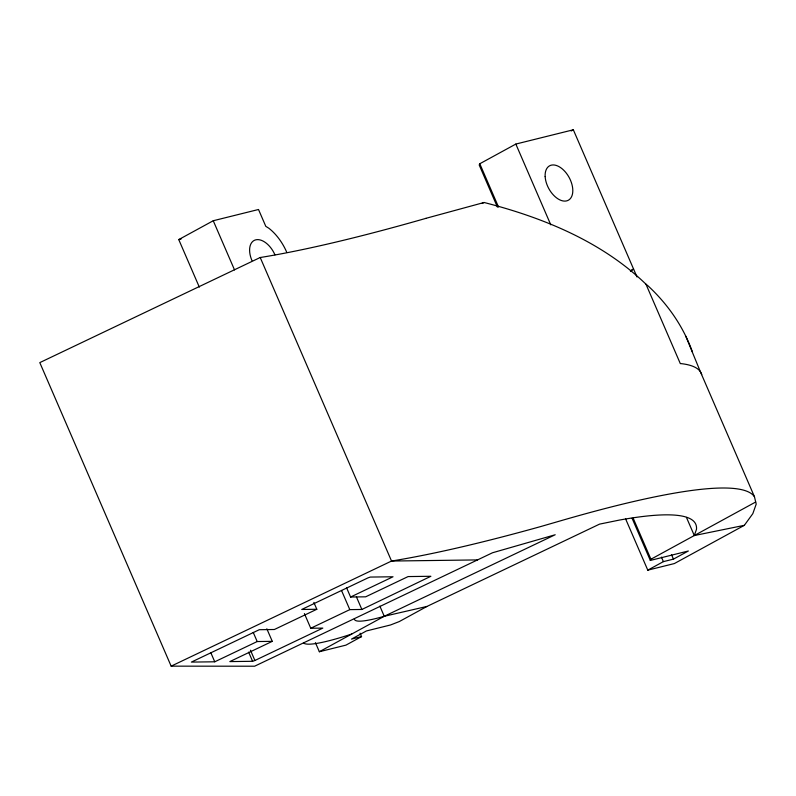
<?xml version="1.0" encoding="UTF-8"?>
<svg xmlns="http://www.w3.org/2000/svg" width="796" height="796" viewBox="0 0 796 796"><rect width="100%" height="100%" fill="white"/><g stroke="black" fill="none" stroke-linecap="round" stroke-linejoin="round"><path stroke-width="1.19" d="M632.084 518.266L650.322 560.434L650.929 559.23L694.301 535.539L696.48 529.36A592.045 73.182 -23.4 0 0 619.497 520.057L599.557 524.126L426.935 606.452L399.303 621.557L390.538 624.969L366.389 630.969L351.484 639.108L361.543 636.611L360.061 633.198M636.999 276.978L573.329 129.788L515.838 144.066L479.789 163.757L479.192 164.961L497.44 207.129M625.636 518.962L647.785 570.155L674.371 563.558L744.34 525.33L752.817 513.669L756.2 504.107L754.449 496.714L700.371 371.722L685.774 336.171M630.462 271.008L633.586 269.058L630.412 270.919M199.318 287.107L178.752 239.586L213.248 220.741L258.511 209.497L265.794 226.333L268.829 228.223A39.472 23.353 61.4 0 1 286.6 251.954M571.19 130.962L573.329 129.788M315.415 642.641L319.355 651.735L384.249 616.283L555.2 534.753L492.515 552.762L254.611 666.212L171.15 666.153L39.8 362.618L260.212 257.506L391.542 561.041L477.5 559.916M361.543 636.611L345.932 645.138L319.355 651.735M686.45 517.41L694.301 535.539L755.702 501.997M647.785 570.155L663.396 561.628L673.456 559.13L688.371 550.991L650.322 560.434M481.978 203.507L484.097 202.492C542.942 217.537 601.617 241.486 645.954 284.172L647.934 285.754A704.788 334.071 -22.5 0 1 692.48 352.071M171.15 666.153L391.542 561.041A966.493 119.45 -23.4 0 0 541.071 526.455L566.453 519.121A657.008 81.212 -23.4 0 1 754.449 496.714M313.853 602.423L316.818 609.268L274.371 629.507L259.287 629.706L191.378 662.093L214.751 661.794L257.198 641.546L272.272 641.347L266.839 628.8M346.628 587.886L350.578 597.02L393.025 576.772L370.259 577.07L367.951 577.886L301.734 609.467L316.818 609.268M272.272 641.347L229.835 661.595L252.601 661.297L254.899 660.481L322.818 628.094L310.748 628.253L304.4 613.577M310.748 628.253L349.802 609.627L361.872 609.467L430.875 576.284L408.109 576.573L365.663 596.821L350.578 597.02M425.96 218.323L484.097 202.492M178.752 239.586L181.13 238.989M354.409 618.621A103.888 12.835 -23.4 0 0 384.249 616.283L426.935 606.452M694.301 535.539L744.34 525.33M645.954 284.172L680.321 363.623L681.575 363.673A657.048 81.212 -23.4 0 1 701.754 374.627M515.838 144.066L550.782 224.83M671.496 554.613L673.456 559.13M661.436 557.11L663.396 561.628M479.789 163.757L498.535 207.069M633.178 518.206L650.929 559.23M379.861 606.104L384.249 616.283M213.248 220.741L234.521 269.894M356.439 596.92L361.872 609.467M341.504 590.443L349.802 609.627M253.247 632.422L257.198 641.546M250.461 650.213L254.899 660.481M248.65 652.163L252.601 661.297M210.801 652.67L214.751 661.794M351.742 634.034A118.266 14.617 -23.4 0 1 303.465 642.919M425.93 218.353A966.732 119.48 -23.4 0 1 260.173 257.526M251.954 260.561A19.601 11.592 61.4 0 1 255.725 239.845A19.601 11.592 61.4 0 1 274.948 254.849M545.151 176.573A19.601 11.592 61.4 0 0 566.692 200.881A19.601 11.592 61.4 0 0 565.06 171.628A19.601 11.592 61.4 0 0 545.151 176.573"/></g></svg>
